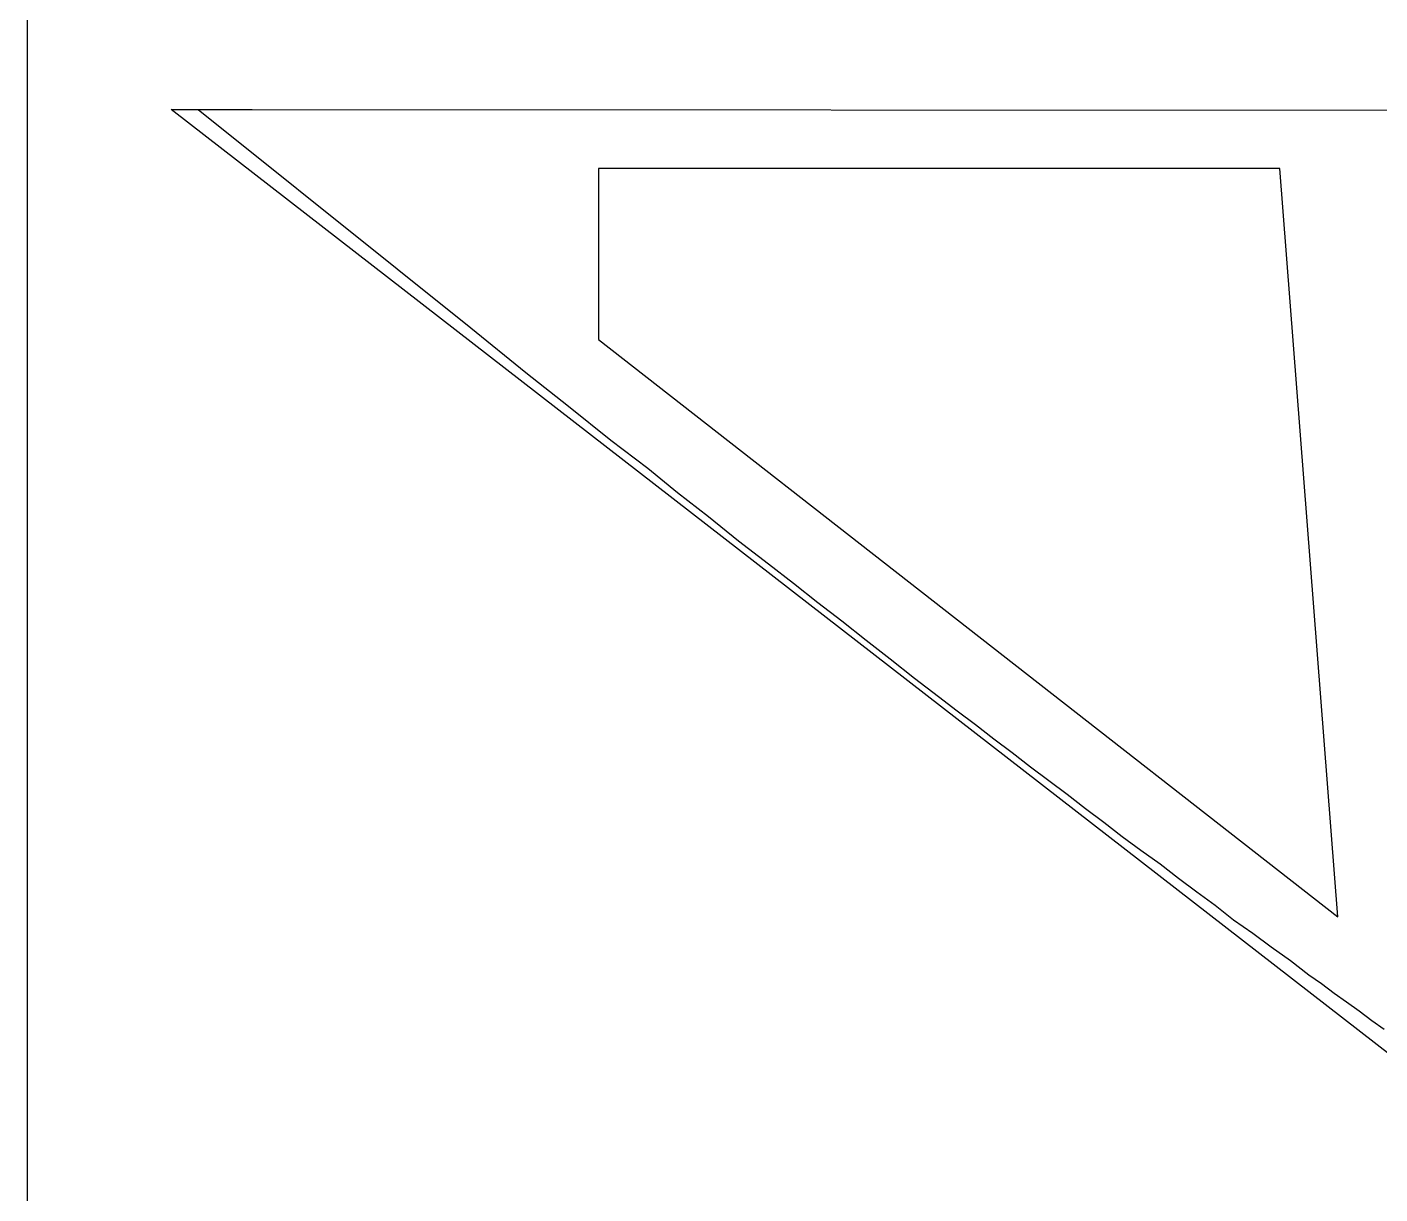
# Model space of a CAD drawing. Extents: x 11 to 591, y 39 to 419.
# Drawn here: x 11.22 to 46.2, y 229.99 to 260.16 of the extents above; entities that cross this region are included whole.
import ezdxf

# ---------------------------------------------------------------- set-up
doc = ezdxf.new("R2010")
doc.units = 0
doc.layers.get('0').update_dxf_attribs({"linetype": 'CONTINUOUS'})

msp = doc.modelspace()

# ---------------------------------------------------------------- linework, layer by layer
at = {"color": 5}
msp.add_line((11.215419, 418.930266), (11.215419, 38.955266), dxfattribs=at)
at = {"color": 3}
for p, q in [((49.465419, 231.255266), (14.940419, 258.030266)), ((14.940419, 258.030266), (17.040419, 258.030266)), ((17.040419, 258.030266), (151.740419, 257.955266)), ((43.615419, 256.505266), (25.990419, 256.505266)), ((25.990419, 256.505266), (25.990419, 252.080266)), ((45.115419, 237.155266), (43.615419, 256.505266)), ((25.990419, 252.080266), (45.115419, 237.155266))]:
    msp.add_line(p, q, dxfattribs=at)
at = {"color": 1}
for p, q in [((15.640419, 258.030266), (20.790419, 253.905266)), ((20.790419, 253.905266), (22.690419, 252.380266)), ((22.690419, 252.380266), (24.115419, 251.230266)), ((24.115419, 251.230266), (25.215419, 250.355266)), ((25.215419, 250.355266), (26.315419, 249.480266)), ((26.315419, 249.480266), (27.265419, 248.755266)), ((27.265419, 248.755266), (28.040419, 248.130266)), ((28.040419, 248.130266), (28.840419, 247.505266)), ((28.840419, 247.505266), (29.615419, 246.880266)), ((29.615419, 246.880266), (30.390419, 246.280266)), ((30.390419, 246.280266), (31.040419, 245.780266)), ((31.040419, 245.780266), (31.665419, 245.280266)), ((31.665419, 245.280266), (32.290419, 244.805266)), ((32.290419, 244.805266), (32.915419, 244.305266)), ((32.915419, 244.305266), (33.540419, 243.830266)), ((33.540419, 243.830266), (34.165419, 243.330266)), ((34.165419, 243.330266), (34.790419, 242.855266)), ((34.790419, 242.855266), (35.265419, 242.480266)), ((35.265419, 242.480266), (35.740419, 242.130266)), ((35.740419, 242.130266), (36.215419, 241.755266)), ((36.215419, 241.755266), (36.690419, 241.405266)), ((36.690419, 241.405266), (37.165419, 241.030266)), ((37.165419, 241.030266), (37.640419, 240.680266)), ((37.640419, 240.680266), (38.115419, 240.330266)), ((38.115419, 240.330266), (38.590419, 239.955266)), ((38.590419, 239.955266), (39.065419, 239.605266)), ((39.065419, 239.605266), (39.540419, 239.230266)), ((39.540419, 239.230266), (40.015419, 238.880266)), ((40.015419, 238.880266), (40.515419, 238.530266)), ((40.515419, 238.530266), (40.990419, 238.155266)), ((40.990419, 238.155266), (41.465419, 237.805266)), ((41.465419, 237.805266), (41.940419, 237.455266)), ((41.940419, 237.455266), (42.415419, 237.080266)), ((42.415419, 237.080266), (42.915419, 236.730266)), ((42.915419, 236.730266), (43.390419, 236.380266)), ((43.390419, 236.380266), (43.890419, 236.030266)), ((43.890419, 236.030266), (44.365419, 235.655266)), ((44.365419, 235.655266), (44.690419, 235.430266)), ((44.690419, 235.430266), (45.015419, 235.180266)), ((45.015419, 235.180266), (45.340419, 234.955266)), ((45.340419, 234.955266), (45.665419, 234.730266)), ((45.665419, 234.730266), (45.990419, 234.480266)), ((45.990419, 234.480266), (46.315419, 234.255266))]:
    msp.add_line(p, q, dxfattribs=at)

doc.saveas('drawing.dxf')
